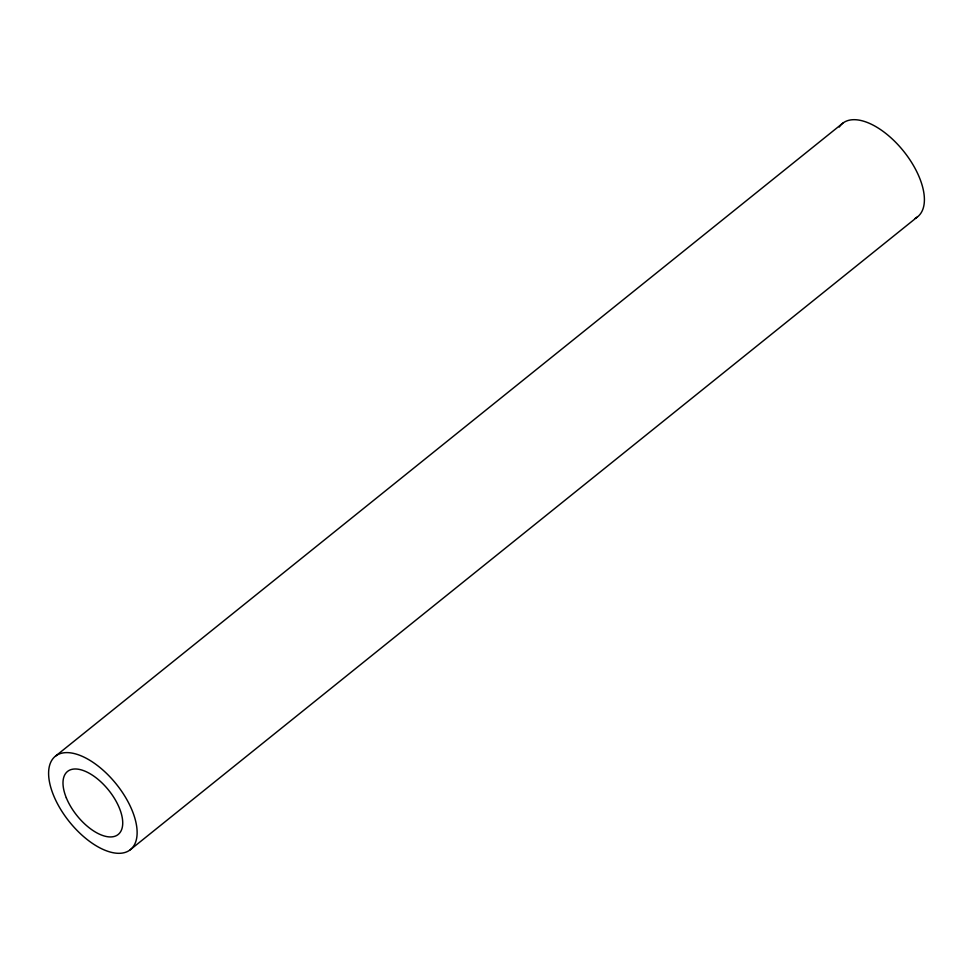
<?xml version="1.0" encoding="UTF-8"?>
<svg xmlns="http://www.w3.org/2000/svg" width="973" height="973" viewBox="0 0 973 973"><rect width="100%" height="100%" fill="white"/><g stroke="black" fill="none" stroke-linecap="round" stroke-linejoin="round"><path stroke-width="1.46" d="M55.558 756.094L842.837 123.157M130.163 849.843A59.9 30.078 51.2 0 0 94.843 763.61A59.9 30.078 51.2 0 0 53.588 795.452A59.9 30.078 51.2 0 0 130.163 849.843L917.442 216.906M839.273 127.062A59.9 30.078 51.2 0 1 902.299 149.611A59.9 30.078 51.2 0 1 915.228 218.329M66.322 797.836A40.44 20.311 51.2 0 0 118.001 834.627A40.44 20.311 51.2 0 0 94.259 776.442A40.44 20.311 51.2 0 0 66.322 797.836"/></g></svg>
